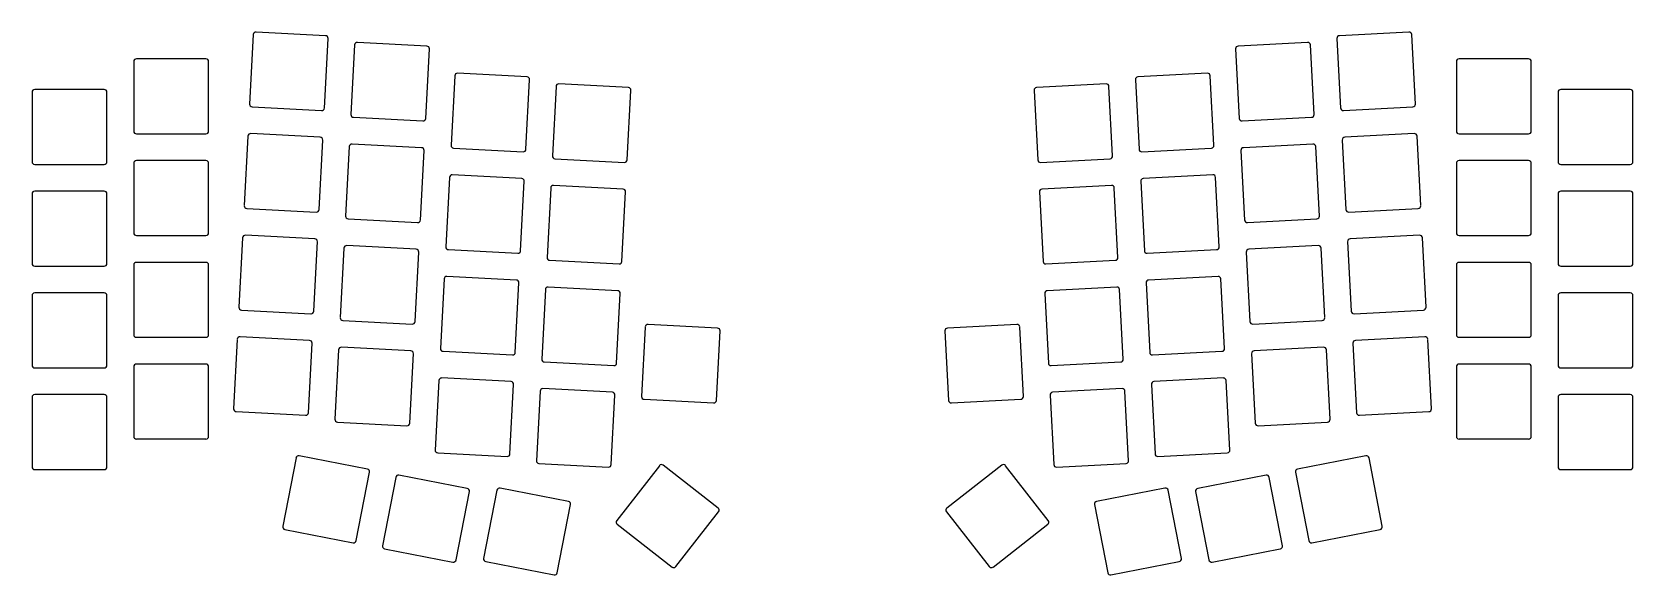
# Model space of a CAD drawing. Header units: millimetres. Extents: x -7 to 292, y -27 to 75.
import ezdxf

# ---------------------------------------------------------------- set-up
doc = ezdxf.new("R2010")
doc.units = ezdxf.units.MM

msp = doc.modelspace()

# ---------------------------------------------------------------- linework, layer by layer
for p, q in [((34.33, 74.26), (33.65, 61.27)), ((47.84, 74.05), (34.86, 74.73)), ((47.63, 60.54), (48.31, 73.52)), ((53.26, 72.31), (52.58, 59.33)), ((66.76, 72.1), (53.78, 72.78)), ((231.32, 72.78), (218.34, 72.1)), ((232.53, 59.33), (231.85, 72.31)), ((236.79, 73.52), (237.47, 60.54)), ((250.25, 74.73), (237.27, 74.05)), ((251.45, 61.27), (250.77, 74.26)), ((12, 69.22), (12, 56.22)), ((25.5, 69.72), (12.5, 69.72)), ((26, 56.22), (26, 69.22)), ((66.56, 58.6), (67.24, 71.58)), ((217.87, 71.58), (218.55, 58.6)), ((259.11, 69.22), (259.11, 56.22)), ((272.61, 69.72), (259.61, 69.72)), ((273.11, 56.22), (273.11, 69.22)), ((71.98, 66.56), (71.3, 53.58)), ((85.49, 66.35), (72.51, 67.03)), ((85.28, 52.85), (85.96, 65.83)), ((199.14, 65.83), (199.82, 52.85)), ((212.6, 67.03), (199.62, 66.35)), ((213.81, 53.58), (213.13, 66.56)), ((-7, 63.5), (-7, 50.5)), ((6.5, 64), (-6.5, 64)), ((7, 50.5), (7, 63.5)), ((90.9, 64.57), (90.22, 51.59)), ((104.41, 64.36), (91.43, 65.04)), ((104.2, 50.85), (104.88, 63.84)), ((180.22, 63.84), (180.9, 50.85)), ((193.68, 65.04), (180.7, 64.36)), ((194.88, 51.59), (194.2, 64.57)), ((278.11, 63.5), (278.11, 50.5)), ((291.61, 64), (278.61, 64)), ((292.11, 50.5), (292.11, 63.5)), ((34.13, 60.75), (47.11, 60.07)), ((238, 60.07), (250.98, 60.75)), ((53.05, 58.8), (66.03, 58.12)), ((219.08, 58.12), (232.06, 58.8)), ((12.5, 55.72), (25.5, 55.72)), ((33.34, 55.28), (32.66, 42.3)), ((46.85, 55.08), (33.86, 55.76)), ((46.64, 41.57), (47.32, 54.55)), ((237.79, 54.55), (238.47, 41.57)), ((251.24, 55.76), (238.26, 55.08)), ((252.45, 42.3), (251.77, 55.28)), ((259.61, 55.72), (272.61, 55.72)), ((52.26, 53.34), (51.58, 40.36)), ((65.77, 53.13), (52.79, 53.81)), ((65.56, 39.62), (66.24, 52.6)), ((71.77, 53.05), (84.76, 52.37)), ((90.7, 51.06), (103.68, 50.38)), ((181.43, 50.38), (194.41, 51.06)), ((200.35, 52.37), (213.33, 53.05)), ((218.86, 52.6), (219.54, 39.62)), ((232.32, 53.81), (219.34, 53.13)), ((233.52, 40.36), (232.84, 53.34)), ((-6.5, 50), (6.5, 50)), ((12, 50.22), (12, 37.22)), ((25.5, 50.72), (12.5, 50.72)), ((26, 37.22), (26, 50.22)), ((84.5, 47.38), (71.51, 48.06)), ((213.59, 48.06), (200.61, 47.38)), ((259.11, 50.22), (259.11, 37.22)), ((272.61, 50.72), (259.61, 50.72)), ((273.11, 37.22), (273.11, 50.22)), ((278.61, 50), (291.61, 50)), ((6.5, 45), (-6.5, 45)), ((70.99, 47.59), (70.31, 34.6)), ((84.29, 33.87), (84.97, 46.85)), ((89.91, 45.59), (89.23, 32.61)), ((103.42, 45.39), (90.43, 46.07)), ((194.67, 46.07), (181.69, 45.39)), ((195.88, 32.61), (195.2, 45.59)), ((200.14, 46.85), (200.82, 33.87)), ((214.8, 34.6), (214.12, 47.59)), ((291.61, 45), (278.61, 45)), ((-7, 44.5), (-7, 31.5)), ((7, 31.5), (7, 44.5)), ((103.21, 31.88), (103.89, 44.86)), ((181.22, 44.86), (181.9, 31.88)), ((278.11, 44.5), (278.11, 31.5)), ((292.11, 31.5), (292.11, 44.5)), ((33.13, 41.78), (46.11, 41.09)), ((52.06, 39.83), (65.04, 39.15)), ((220.07, 39.15), (233.05, 39.83)), ((238.99, 41.09), (251.98, 41.78)), ((12.5, 36.72), (25.5, 36.72)), ((32.34, 36.31), (31.66, 23.33)), ((45.85, 36.1), (32.87, 36.78)), ((252.24, 36.78), (239.26, 36.1)), ((253.44, 23.33), (252.76, 36.31)), ((259.61, 36.72), (272.61, 36.72)), ((45.64, 22.59), (46.32, 35.58)), ((51.27, 34.36), (50.59, 21.38)), ((64.78, 34.16), (51.79, 34.84)), ((64.57, 20.65), (65.25, 33.63)), ((70.78, 34.08), (83.76, 33.4)), ((201.34, 33.4), (214.33, 34.08)), ((219.86, 33.63), (220.54, 20.65)), ((233.31, 34.84), (220.33, 34.16)), ((234.52, 21.38), (233.84, 34.36)), ((238.78, 35.58), (239.46, 22.59)), ((-6.5, 31), (6.5, 31)), ((12, 31.21), (12, 18.21)), ((25.5, 31.71), (12.5, 31.71)), ((26, 18.21), (26, 31.21)), ((89.7, 32.09), (102.68, 31.41)), ((182.42, 31.41), (195.41, 32.09)), ((259.11, 31.21), (259.11, 18.21)), ((272.61, 31.71), (259.61, 31.71)), ((273.11, 18.21), (273.11, 31.21)), ((278.61, 31), (291.61, 31)), ((69.99, 28.61), (69.31, 15.63)), ((83.5, 28.41), (70.52, 29.09)), ((83.29, 14.9), (83.97, 27.88)), ((102.42, 26.41), (89.44, 27.09)), ((195.67, 27.09), (182.68, 26.41)), ((201.13, 27.88), (201.81, 14.9)), ((214.59, 29.09), (201.61, 28.41)), ((215.79, 15.63), (215.11, 28.61)), ((-7, 25.5), (-7, 12.5)), ((6.5, 26), (-6.5, 26)), ((7, 12.5), (7, 25.5)), ((88.91, 26.62), (88.23, 13.64)), ((102.22, 12.91), (102.9, 25.89)), ((182.21, 25.89), (182.89, 12.91)), ((196.87, 13.64), (196.19, 26.62)), ((278.11, 25.5), (278.11, 12.5)), ((291.61, 26), (278.61, 26)), ((292.11, 12.5), (292.11, 25.5)), ((32.14, 22.8), (45.12, 22.12)), ((239.99, 22.12), (252.97, 22.8)), ((51.06, 20.86), (64.04, 20.18)), ((107.57, 19.63), (106.89, 6.65)), ((121.08, 19.43), (108.1, 20.11)), ((120.87, 5.92), (121.56, 18.9)), ((163.55, 18.9), (164.23, 5.92)), ((177.01, 20.11), (164.02, 19.43)), ((178.21, 6.65), (177.53, 19.63)), ((221.06, 20.18), (234.05, 20.86)), ((12.5, 17.71), (25.5, 17.71)), ((31.35, 17.33), (30.67, 4.35)), ((44.86, 17.13), (31.88, 17.81)), ((44.65, 3.62), (45.33, 16.6)), ((50.27, 15.39), (49.59, 2.41)), ((63.78, 15.18), (50.8, 15.86)), ((69.79, 15.11), (82.77, 14.42)), ((202.34, 14.42), (215.32, 15.11)), ((234.31, 15.86), (221.33, 15.18)), ((235.51, 2.41), (234.83, 15.39)), ((239.78, 16.6), (240.46, 3.62)), ((253.23, 17.81), (240.25, 17.13)), ((254.44, 4.35), (253.76, 17.33)), ((259.61, 17.71), (272.61, 17.71)), ((-6.5, 12), (6.5, 12)), ((12, 12.21), (12, -0.79)), ((25.5, 12.71), (12.5, 12.71)), ((26, -0.79), (26, 12.21)), ((63.57, 1.67), (64.25, 14.66)), ((88.71, 13.11), (101.69, 12.43)), ((183.42, 12.43), (196.4, 13.11)), ((220.85, 14.66), (221.53, 1.67)), ((259.11, 12.21), (259.11, -0.79)), ((272.61, 12.71), (259.61, 12.71)), ((273.11, -0.79), (273.11, 12.21)), ((278.61, 12), (291.61, 12)), ((69, 9.64), (68.32, -3.34)), ((82.51, 9.43), (69.52, 10.11)), ((215.58, 10.11), (202.6, 9.43)), ((216.79, -3.34), (216.11, 9.64)), ((-7, 6.5), (-7, -6.5)), ((6.5, 7), (-6.5, 7)), ((7, -6.5), (7, 6.5)), ((82.3, -4.08), (82.98, 8.91)), ((87.92, 7.65), (87.24, -5.34)), ((101.43, 7.44), (88.45, 8.12)), ((101.22, -6.07), (101.9, 6.91)), ((107.37, 6.13), (120.35, 5.45)), ((164.76, 5.45), (177.74, 6.13)), ((183.21, 6.91), (183.89, -6.07)), ((196.66, 8.12), (183.68, 7.44)), ((197.87, -5.34), (197.19, 7.65)), ((202.13, 8.91), (202.81, -4.08)), ((278.11, 6.5), (278.11, -6.5)), ((291.61, 7), (278.61, 7)), ((292.11, -6.5), (292.11, 6.5)), ((31.14, 3.83), (44.12, 3.15)), ((240.98, 3.15), (253.96, 3.83)), ((50.07, 1.88), (63.05, 1.2)), ((222.06, 1.2), (235.04, 1.88)), ((12.5, -1.28), (25.5, -1.28)), ((259.61, -1.28), (272.61, -1.28)), ((42.32, -4.82), (39.84, -17.58)), ((55.66, -6.91), (42.9, -4.43)), ((68.79, -3.87), (81.77, -4.55)), ((87.71, -5.86), (100.7, -6.54)), ((184.41, -6.54), (197.39, -5.86)), ((203.33, -4.55), (216.32, -3.87)), ((242.2, -4.43), (229.44, -6.91)), ((245.27, -17.58), (242.79, -4.82)), ((-6.5, -7), (6.5, -7)), ((53.58, -20.25), (56.06, -7.49)), ((60.97, -8.45), (58.49, -21.21)), ((74.32, -10.53), (61.55, -8.05)), ((110.24, -6.27), (102.24, -16.51)), ((121.19, -14.18), (110.94, -6.18)), ((174.17, -6.18), (163.92, -14.18)), ((182.87, -16.51), (174.87, -6.27)), ((223.55, -8.05), (210.79, -10.53)), ((226.62, -21.21), (224.14, -8.45)), ((229.05, -7.49), (231.53, -20.25)), ((278.61, -7), (291.61, -7)), ((72.23, -23.88), (74.71, -11.12)), ((79.86, -10.84), (77.38, -23.61)), ((93.2, -12.93), (80.44, -10.45)), ((204.66, -10.45), (191.9, -12.93)), ((207.73, -23.61), (205.25, -10.84)), ((210.4, -11.12), (212.88, -23.88)), ((91.12, -26.28), (93.6, -13.52)), ((113.27, -25.13), (121.27, -14.89)), ((163.83, -14.89), (171.84, -25.13)), ((191.51, -13.52), (193.99, -26.28)), ((102.32, -17.21), (112.57, -25.22)), ((172.54, -25.22), (182.78, -17.21)), ((40.23, -18.17), (52.99, -20.65)), ((232.11, -20.65), (244.88, -18.17)), ((58.88, -21.79), (71.64, -24.27)), ((213.46, -24.27), (226.22, -21.79)), ((77.77, -24.19), (90.53, -26.67)), ((194.57, -26.67), (207.33, -24.19))]:
    msp.add_line(p, q)
for centre, start, end in [((34.83, 74.23), 87, 177), ((47.81, 73.55), 357, 87), ((53.76, 72.29), 87, 177), ((66.74, 71.6), 357, 87), ((218.37, 71.6), 93, 183), ((231.35, 72.29), 3, 93), ((237.29, 73.55), 93, 183), ((250.27, 74.23), 3, 93), ((12.5, 69.22), 90, 180), ((25.5, 69.22), 0, 90), ((259.61, 69.22), 90, 180), ((272.61, 69.22), 0, 90), ((72.48, 66.53), 87, 177), ((85.46, 65.85), 357, 87), ((199.64, 65.85), 93, 183), ((212.63, 66.53), 3, 93), ((-6.5, 63.5), 90, 180), ((6.5, 63.5), 0, 90), ((91.4, 64.54), 87, 177), ((104.38, 63.86), 357, 87), ((180.72, 63.86), 93, 183), ((193.7, 64.54), 3, 93), ((278.61, 63.5), 90, 180), ((291.61, 63.5), 0, 90), ((34.15, 61.25), 177, 267), ((47.13, 60.57), 267, 357), ((237.97, 60.57), 183, 273), ((250.96, 61.25), 273, 3), ((53.08, 59.3), 177, 267), ((66.06, 58.62), 267, 357), ((219.05, 58.62), 183, 273), ((232.03, 59.3), 273, 3), ((12.5, 56.22), 180, 270), ((25.5, 56.22), 270, 0), ((33.84, 55.26), 87, 177), ((46.82, 54.58), 357, 87), ((238.29, 54.58), 93, 183), ((251.27, 55.26), 3, 93), ((259.61, 56.22), 180, 270), ((272.61, 56.22), 270, 0), ((52.76, 53.31), 87, 177), ((65.74, 52.63), 357, 87), ((71.8, 53.55), 177, 267), ((84.78, 52.87), 267, 357), ((90.72, 51.56), 177, 267), ((103.7, 50.88), 267, 357), ((181.4, 50.88), 183, 273), ((194.38, 51.56), 273, 3), ((200.32, 52.87), 183, 273), ((213.31, 53.55), 273, 3), ((219.36, 52.63), 93, 183), ((232.35, 53.31), 3, 93), ((-6.5, 50.5), 180, 270), ((6.5, 50.5), 270, 0), ((12.5, 50.22), 90, 180), ((25.5, 50.22), 0, 90), ((71.49, 47.56), 87, 177), ((213.62, 47.56), 3, 93), ((259.61, 50.22), 90, 180), ((272.61, 50.22), 0, 90), ((278.61, 50.5), 180, 270), ((291.61, 50.5), 270, 0), ((-6.5, 44.5), 90, 180), ((6.5, 44.5), 0, 90), ((84.47, 46.88), 357, 87), ((90.41, 45.57), 87, 177), ((103.39, 44.89), 357, 87), ((181.72, 44.89), 93, 183), ((194.7, 45.57), 3, 93), ((200.64, 46.88), 93, 183), ((278.61, 44.5), 90, 180), ((291.61, 44.5), 0, 90), ((33.16, 42.27), 177, 267), ((251.95, 42.27), 273, 3), ((46.14, 41.59), 267, 357), ((52.08, 40.33), 177, 267), ((65.06, 39.65), 267, 357), ((220.04, 39.65), 183, 273), ((233.03, 40.33), 273, 3), ((238.97, 41.59), 183, 273), ((12.5, 37.22), 180, 270), ((25.5, 37.22), 270, 0), ((32.84, 36.28), 87, 177), ((45.83, 35.6), 357, 87), ((239.28, 35.6), 93, 183), ((252.26, 36.28), 3, 93), ((259.61, 37.22), 180, 270), ((272.61, 37.22), 270, 0), ((51.77, 34.34), 87, 177), ((64.75, 33.66), 357, 87), ((70.81, 34.58), 177, 267), ((83.79, 33.9), 267, 357), ((201.32, 33.9), 183, 273), ((214.3, 34.58), 273, 3), ((220.36, 33.66), 93, 183), ((233.34, 34.34), 3, 93), ((-6.5, 31.5), 180, 270), ((6.5, 31.5), 270, 0), ((12.5, 31.21), 90, 180), ((25.5, 31.21), 0, 90), ((89.73, 32.59), 177, 267), ((102.71, 31.91), 267, 357), ((182.4, 31.91), 183, 273), ((195.38, 32.59), 273, 3), ((259.61, 31.21), 90, 180), ((272.61, 31.21), 0, 90), ((278.61, 31.5), 180, 270), ((291.61, 31.5), 270, 0), ((70.49, 28.59), 87, 177), ((83.47, 27.91), 357, 87), ((89.41, 26.59), 87, 177), ((195.69, 26.59), 3, 93), ((201.63, 27.91), 93, 183), ((214.61, 28.59), 3, 93), ((-6.5, 25.5), 90, 180), ((6.5, 25.5), 0, 90), ((102.4, 25.91), 357, 87), ((182.71, 25.91), 93, 183), ((278.61, 25.5), 90, 180), ((291.61, 25.5), 0, 90), ((32.16, 23.3), 177, 267), ((45.15, 22.62), 267, 357), ((51.09, 21.35), 177, 267), ((234.02, 21.35), 273, 3), ((239.96, 22.62), 183, 273), ((252.94, 23.3), 273, 3), ((12.5, 18.21), 180, 270), ((25.5, 18.21), 270, 0), ((64.07, 20.67), 267, 357), ((108.07, 19.61), 87, 177), ((121.06, 18.93), 357, 87), ((164.05, 18.93), 93, 183), ((177.03, 19.61), 3, 93), ((221.04, 20.67), 183, 273), ((259.61, 18.21), 180, 270), ((272.61, 18.21), 270, 0), ((31.85, 17.31), 87, 177), ((44.83, 16.63), 357, 87), ((50.77, 15.36), 87, 177), ((63.76, 14.68), 357, 87), ((69.81, 15.6), 177, 267), ((215.3, 15.6), 273, 3), ((221.35, 14.68), 93, 183), ((234.33, 15.36), 3, 93), ((240.28, 16.63), 93, 183), ((253.26, 17.31), 3, 93), ((-6.5, 12.5), 180, 270), ((6.5, 12.5), 270, 0), ((12.5, 12.21), 90, 180), ((25.5, 12.21), 0, 90), ((82.79, 14.92), 267, 357), ((88.73, 13.61), 177, 267), ((101.72, 12.93), 267, 357), ((183.39, 12.93), 183, 273), ((196.37, 13.61), 273, 3), ((202.31, 14.92), 183, 273), ((259.61, 12.21), 90, 180), ((272.61, 12.21), 0, 90), ((278.61, 12.5), 180, 270), ((291.61, 12.5), 270, 0), ((69.5, 9.61), 87, 177), ((82.48, 8.93), 357, 87), ((202.63, 8.93), 93, 183), ((215.61, 9.61), 3, 93), ((-6.5, 6.5), 90, 180), ((6.5, 6.5), 0, 90), ((88.42, 7.62), 87, 177), ((101.4, 6.94), 357, 87), ((107.39, 6.63), 177, 267), ((177.71, 6.63), 273, 3), ((183.71, 6.94), 93, 183), ((196.69, 7.62), 3, 93), ((278.61, 6.5), 90, 180), ((291.61, 6.5), 0, 90), ((31.17, 4.33), 177, 267), ((44.15, 3.65), 267, 357), ((120.38, 5.95), 267, 357), ((164.73, 5.95), 183, 273), ((240.96, 3.65), 183, 273), ((253.94, 4.33), 273, 3), ((50.09, 2.38), 177, 267), ((63.08, 1.7), 267, 357), ((222.03, 1.7), 183, 273), ((235.01, 2.38), 273, 3), ((12.5, -0.79), 180, 270), ((25.5, -0.79), 270, 0), ((259.61, -0.79), 180, 270), ((272.61, -0.79), 270, 0), ((42.81, -4.92), 79, 169), ((68.82, -3.37), 177, 267), ((81.8, -4.05), 267, 357), ((87.74, -5.36), 177, 267), ((197.37, -5.36), 273, 3), ((203.31, -4.05), 183, 273), ((216.29, -3.37), 273, 3), ((242.3, -4.92), 11, 101), ((-6.5, -6.5), 180, 270), ((6.5, -6.5), 270, 0), ((55.57, -7.4), 349, 79), ((61.46, -8.54), 79, 169), ((100.72, -6.04), 267, 357), ((110.63, -6.57), 52, 142), ((174.47, -6.57), 38, 128), ((184.39, -6.04), 183, 273), ((223.65, -8.54), 11, 101), ((229.54, -7.4), 101, 191), ((278.61, -6.5), 180, 270), ((291.61, -6.5), 270, 0), ((74.22, -11.02), 349, 79), ((80.35, -10.94), 79, 169), ((204.76, -10.94), 11, 101), ((210.89, -11.02), 101, 191), ((93.11, -13.42), 349, 79), ((120.88, -14.58), 322, 52), ((164.23, -14.58), 128, 218), ((192, -13.42), 101, 191), ((40.33, -17.68), 169, 259), ((102.63, -16.82), 142, 232), ((182.48, -16.82), 308, 38), ((244.78, -17.68), 281, 11), ((53.09, -20.16), 259, 349), ((232.02, -20.16), 191, 281), ((58.98, -21.3), 169, 259), ((71.74, -23.78), 259, 349), ((77.87, -23.7), 169, 259), ((207.24, -23.7), 281, 11), ((213.37, -23.78), 191, 281), ((226.13, -21.3), 281, 11), ((90.63, -26.18), 259, 349), ((112.87, -24.82), 232, 322), ((172.23, -24.82), 218, 308), ((194.48, -26.18), 191, 281)]:
    msp.add_arc(centre, 0.5, start, end)

doc.saveas('drawing.dxf')
